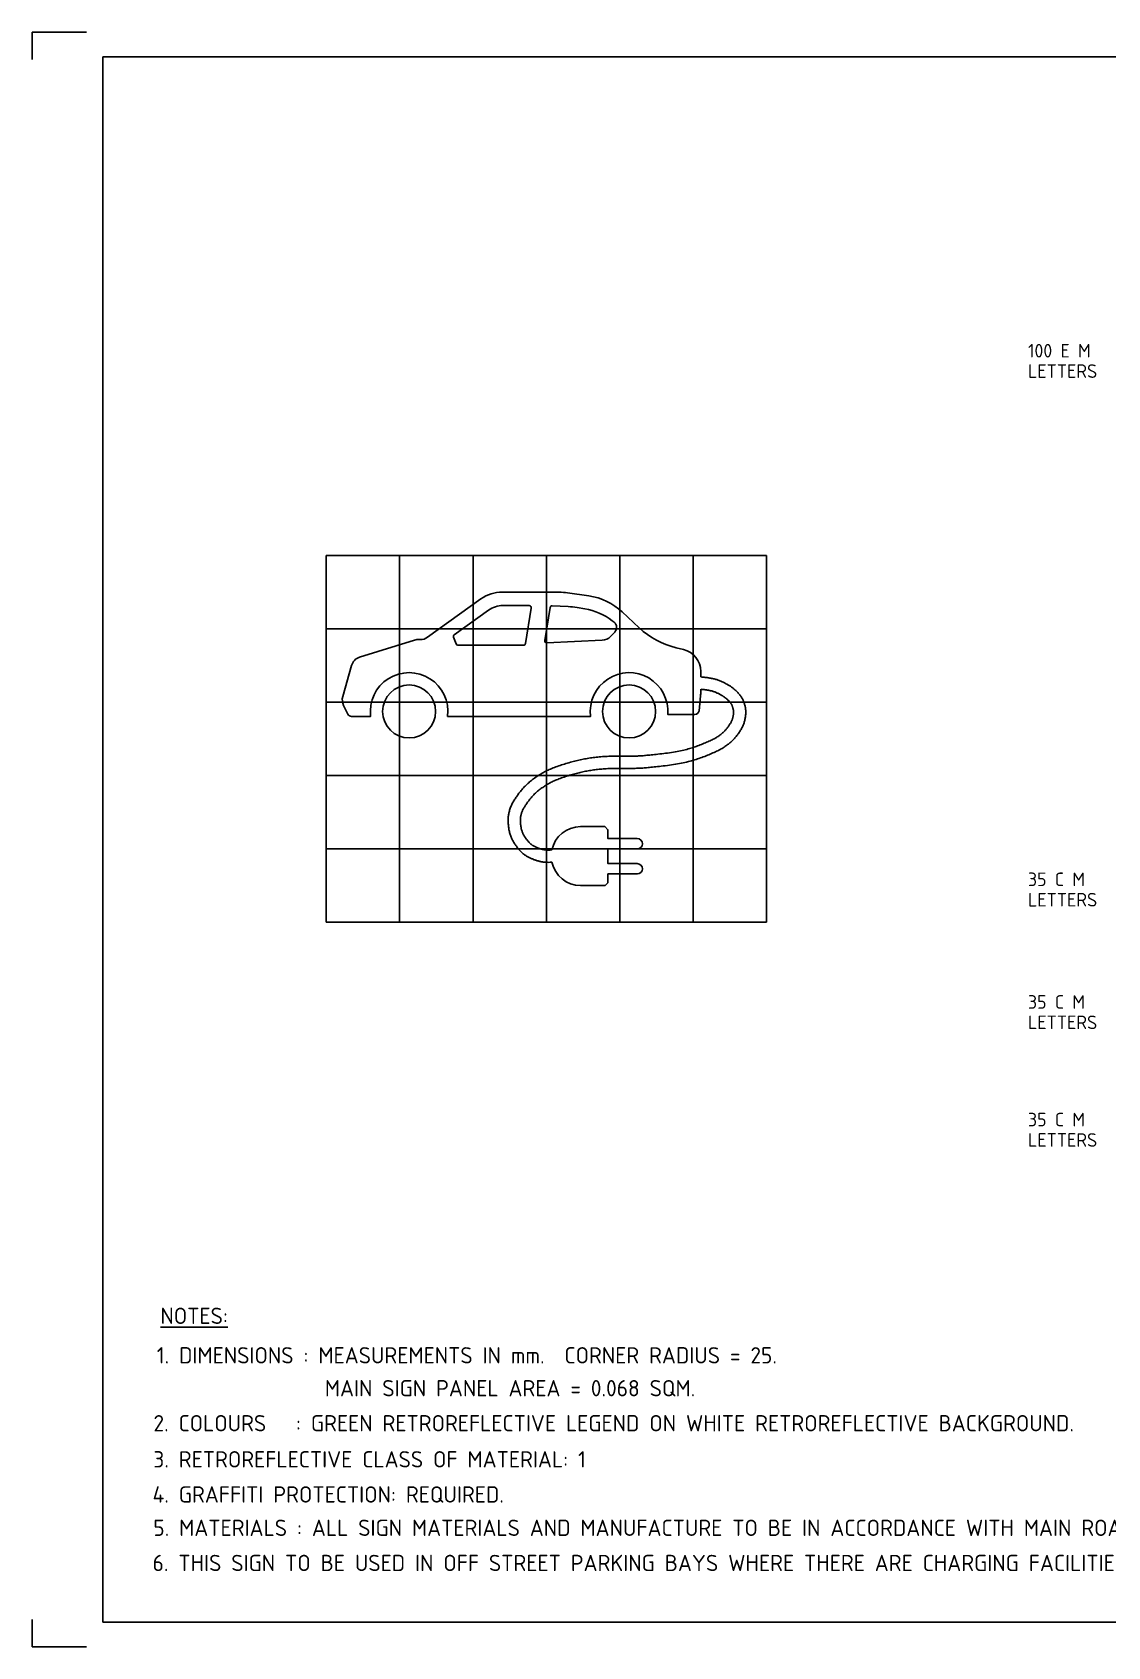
# Model space of a CAD drawing. Header units: millimetres. Extents: x 0 to 420, y 0 to 297.
# Drawn here: x 0 to 197.9, y 0 to 297 of the extents above; entities that cross this region are included whole.
import ezdxf
from ezdxf.enums import TextEntityAlignment as Align

# ---------------------------------------------------------------- set-up
doc = ezdxf.new("R2010")
doc.units = ezdxf.units.MM
doc.header["$MEASUREMENT"] = 0
for name, color, linetype in [('COMMENTS', 4, 'Continuous'), ('L18', 4, 'Continuous'), ('L35', 3, 'Continuous'), ('L50', 7, 'Continuous'), ('T25', 1, 'Continuous'), ('TBLK18', 4, 'Continuous'), ('TBLK25', 1, 'Continuous'), ('TBLK35', 3, 'Continuous'), ('TBLK50', 7, 'Continuous')]:
    doc.layers.add(name, color=color, linetype=linetype)
doc.styles.add('iso', font='iso3098b.shx')

# ---------------------------------------------------------------- blocks, each defined once
blk = doc.blocks.new('A3BBLK')
at = {"layer": 'TBLK25'}
for p, q in [((10, 297), (0, 297)), ((0, 297), (0, 292)), ((0, 5), (0, 0)), ((0, 0), (10, 0))]:
    blk.add_line(p, q, dxfattribs=at)
at = {"layer": 'TBLK50'}
for p, q in [((415.5, 292.5), (13, 292.5)), ((13, 292.5), (13, 4.5)), ((13, 4.5), (415.5, 4.5))]:
    blk.add_line(p, q, dxfattribs=at)
blk = doc.blocks.new('title block')
blk.add_blockref('A3BBLK', (0, 0))
at = {"layer": 'TBLK18', "style": 'iso'}
blk.add_attdef('MR_DIRECTORATE', text='', height=1.5, dxfattribs=at).set_placement((381.5, 67.12), align=Align.CENTER)
for tag, p in [('STREET_NAME', (355.51, 61.1)), ('SUBURB_POSTCODE', (388.49, 61.1)), ('TELEPHONE_NO.', (368.31, 58.84)), ('FAX_NO.', (393.56, 58.84))]:
    blk.add_attdef(tag, p, '', height=1.5, dxfattribs=at)
at = {"layer": 'TBLK25', "style": 'iso'}
for tag, height, p in [('MR_BRANCH', 2, (381.5, 64.2)), ('ROAD_SECTION', 1.75, (384.5, 29.16)), ('SLK', 1.75, (384.5, 26.11)), ('CHAINAGE', 1.75, (384.5, 19.21))]:
    blk.add_attdef(tag, text='', height=height, dxfattribs=at).set_placement(p, align=Align.CENTER)
for tag, p, height in [('FILE_NUMBER', (371.77, 53.24), 2.5), ('DESIGNED_/_DRAWN', (371.77, 48.49), 2), ('VERIFIED', (371.77, 43.49), 2), ('APPROVED', (371.77, 38.49), 2), ('LOCAL_AUTHORITY', (370.48, 16.73), 1.25)]:
    blk.add_attdef(tag, p, '', height=height, dxfattribs=at)
at = {"layer": 'TBLK35', "style": 'iso', "width": 0.9}
for tag, p in [('ROAD_PROJECT&NUMBER', (384.5, 32.23)), ('DRAWING_DESCRIPTION', (384.5, 22.29))]:
    blk.add_attdef(tag, text='', height=2.5, dxfattribs=at).set_placement(p, align=Align.CENTER)
at = {"layer": 'TBLK50', "style": 'iso'}
blk.add_attdef('DRG_NUMBER', (356.8, 6.02), '', height=5, dxfattribs=at)
blk = doc.blocks.new('BLK3DES')
at = {"layer": 'COMMENTS', "style": 'iso'}
for s, p in [('35 C M', (0, 0)), ('LETTERS', (0, -3.75))]:
    blk.add_text(s, height=2.5, dxfattribs=at).set_placement(p)
blk = doc.blocks.new('BLK2DES')
at = {"layer": 'COMMENTS', "style": 'iso'}
for s, p in [('35 C M', (0, 0)), ('LETTERS', (0, -3.75))]:
    blk.add_text(s, height=2.5, dxfattribs=at).set_placement(p)
blk = doc.blocks.new('BLK1DES')
at = {"layer": 'COMMENTS', "style": 'iso'}
for s, p in [('35 C M', (0, 0)), ('LETTERS', (0, -3.75))]:
    blk.add_text(s, height=2.5, dxfattribs=at).set_placement(p)
blk = doc.blocks.new('BLK4DES')
at = {"layer": 'COMMENTS', "style": 'iso'}
for s, p in [('100 E M', (0, 0)), ('LETTERS', (0, -3.75))]:
    blk.add_text(s, height=2.5, dxfattribs=at).set_placement(p)

msp = doc.modelspace()

# ---------------------------------------------------------------- linework, layer by layer
at = {"layer": 'L18', "linetype": 'Continuous'}
for p, q in [((54.1008, 200.7711), (135.1008, 200.7711)), ((54.1008, 200.7711), (54.1008, 133.2711)), ((135.1008, 200.7711), (135.1008, 133.2711)), ((54.1008, 187.2711), (135.1008, 187.2711)), ((54.1008, 173.7711), (135.1008, 173.7711)), ((54.1008, 160.2711), (135.1008, 160.2711)), ((54.1008, 146.7711), (135.1008, 146.7711)), ((54.1008, 133.2711), (135.1008, 133.2711))]:
    msp.add_line(p, q, dxfattribs=at)
at = {"layer": 'L50', "linetype": 'Continuous'}
for p, q in [((67.6008, 200.7711), (67.6008, 133.2711)), ((81.1008, 200.7711), (81.1008, 133.2711)), ((94.6008, 200.7711), (94.6008, 133.2711)), ((108.1008, 200.7711), (108.1008, 133.2711)), ((121.6008, 200.7711), (121.6008, 133.2711))]:
    msp.add_line(p, q, dxfattribs=at)
at = {"layer": 'L50'}
for points in [[(123.0038, 178.4039), (123.0038, 179.4231, 0.3470307), (119.8217, 183.4557), (118.4703, 183.7788, -0.13009192), (111.6755, 187.433), (108.5294, 190.3765, 0.15349883), (102.4142, 193.3119), (98.5106, 193.8736, 0.03495339), (96.9357, 193.9888), (86.5105, 194.0217, 0.15778618), (82.5313, 192.7477), (72.7073, 185.6922, -0.15697849), (71.388, 185.2675), (70.7902, 185.2675, 0.07587617), (70.3404, 185.1989), (60.2395, 182.0419, 0.25342768), (58.7376, 180.4976), (57.1278, 174.7935, 0.18686728), (57.2818, 173.1673), (58.0796, 171.5727, 0.28401547), (58.7538, 171.1561), (62.2611, 171.1561, -1.13554936), (76.4276, 171.1561), (102.7315, 171.1561, -1.10686216), (116.9348, 171.5173), (121.9377, 171.5173, 0.38502341), (122.6877, 172.1954), (122.9656, 174.9461, 0.02517517), (123.0038, 175.7038), (123.0038, 176.1323)], [(95.6207, 146.5722, -0.3514784), (100.8754, 150.8799), (105.3374, 150.8799), (105.9322, 150.2851), (105.9322, 148.6751), (111.328, 148.6751, -1), (111.328, 146.7757), (105.9322, 146.7757), (105.9322, 144.067), (111.328, 144.067, -1), (111.328, 142.1676), (105.9322, 142.1676), (105.9322, 140.5576), (105.3951, 140.0205), (100.8754, 140.0205, -0.35049294), (95.6247, 144.3096)]]:
    msp.add_lwpolyline(points, format="xyb", dxfattribs=at)
for points in [[(77.5231, 185.7333, -0.33742059), (77.6568, 186.17), (83.9476, 190.688, -0.15778618), (86.6004, 191.5373), (91.4443, 191.522, -0.46066773), (91.8153, 191.0854), (90.7688, 184.5643, -0.36834143), (90.3967, 184.2471), (78.3346, 184.2471, -0.31401646), (77.981, 184.4935)], [(95.6815, 191.5097), (98.5965, 191.3464, -0.02761493), (100.2504, 191.1617), (101.688, 190.9202, -0.12326111), (106.721, 188.7226), (107.0635, 188.4584, -0.4486271), (107.1902, 186.661), (106.3884, 185.8391, -0.18920297), (104.8821, 185.1596), (94.6995, 184.6522, -0.47681188), (94.3086, 185.0883), (95.2882, 191.1931, -0.38431953)]]:
    msp.add_lwpolyline(points, format="xyb", close=True, dxfattribs=at)
for points in [[(95.6207, 146.5722), (95.3258, 146.564), (95.0814, 146.5598), (94.8807, 146.5593), (94.7168, 146.5621), (94.5829, 146.5675), (94.4722, 146.5753), (94.3777, 146.5849), (94.2926, 146.596), (94.2112, 146.6081), (94.1321, 146.6212), (94.0549, 146.6354), (93.9793, 146.6506), (93.905, 146.667), (93.8317, 146.6846), (93.759, 146.7033), (93.6867, 146.7233), (93.6143, 146.7446), (93.5415, 146.7673), (93.4679, 146.7914), (93.3932, 146.8171), (93.3168, 146.8444), (93.2383, 146.8733), (93.1575, 146.9041), (93.0738, 146.9366), (92.9872, 146.9711), (92.8981, 147.0073), (92.8077, 147.0449), (92.7166, 147.0837), (92.6259, 147.1235), (92.5364, 147.1641), (92.449, 147.2051), (92.3646, 147.2463), (92.2838, 147.2878), (92.206, 147.33), (92.1305, 147.3738), (92.0565, 147.4201), (91.9831, 147.4696), (91.9095, 147.5231), (91.835, 147.5815), (91.7586, 147.6455), (91.68, 147.7157), (91.5994, 147.7915), (91.5175, 147.8722), (91.435, 147.9569), (91.3525, 148.0448), (91.2706, 148.1351), (91.19, 148.2271), (91.1114, 148.3199), (91.0352, 148.4128), (90.9615, 148.5059), (90.8902, 148.5993), (90.8213, 148.6932), (90.7547, 148.7878), (90.6902, 148.8831), (90.6278, 148.9794), (90.5674, 149.0769), (90.509, 149.1756), (90.4526, 149.2757), (90.3983, 149.3772), (90.3462, 149.4803), (90.2963, 149.585), (90.2488, 149.6914), (90.2037, 149.7995), (90.1611, 149.9096), (90.1211, 150.0215), (90.0837, 150.1355), (90.0488, 150.2515), (90.0165, 150.3698), (89.9868, 150.4903), (89.9597, 150.6131), (89.9352, 150.7384), (89.9133, 150.8661), (89.8939, 150.9963), (89.877, 151.1282), (89.8625, 151.2608), (89.8504, 151.3934), (89.8406, 151.5251), (89.8329, 151.6548), (89.8273, 151.7819), (89.8237, 151.9053), (89.8222, 152.0244), (89.8228, 152.14), (89.8258, 152.2528), (89.8315, 152.3638), (89.8401, 152.4737), (89.8518, 152.5836), (89.867, 152.6944), (89.8857, 152.8068), (89.9083, 152.9215), (89.9348, 153.0384), (89.9651, 153.1568), (89.9993, 153.2764), (90.0374, 153.3967), (90.0794, 153.5171), (90.1252, 153.6372), (90.1749, 153.7564), (90.2285, 153.8746), (90.2858, 153.9919), (90.3469, 154.1089), (90.4116, 154.2261), (90.4799, 154.3439), (90.5516, 154.4629), (90.6267, 154.5835), (90.7051, 154.7061), (90.7868, 154.8313), (90.8718, 154.9588), (90.9602, 155.0886), (91.052, 155.2205), (91.1474, 155.3544), (91.2464, 155.49), (91.3491, 155.6272), (91.4557, 155.7659), (91.566, 155.9058), (91.6801, 156.0464), (91.7977, 156.1872), (91.9187, 156.3276), (92.043, 156.4671), (92.1703, 156.6049), (92.3005, 156.7407), (92.4335, 156.8739), (92.569, 157.0039), (92.7074, 157.1312), (92.8486, 157.256), (92.9929, 157.3788), (93.1405, 157.5), (93.2914, 157.62), (93.4459, 157.7392), (93.604, 157.858), (93.766, 157.9766), (93.9313, 158.0946), (94.0996, 158.2115), (94.2702, 158.3268), (94.4428, 158.4397), (94.6169, 158.5499), (94.7919, 158.6567), (94.9674, 158.7595), (95.1432, 158.858), (95.3201, 158.9526), (95.4993, 159.044), (95.6818, 159.1328), (95.8689, 159.2197), (96.0616, 159.3053), (96.2611, 159.3902), (96.4685, 159.4752), (96.6846, 159.5606), (96.9087, 159.6463), (97.1397, 159.7321), (97.3766, 159.8175), (97.6183, 159.9023), (97.8639, 159.9861), (98.1121, 160.0687), (98.3621, 160.1496), (98.6129, 160.2286), (98.8639, 160.3056), (99.115, 160.3805), (99.3657, 160.4532), (99.6158, 160.5237), (99.8649, 160.5918), (100.1128, 160.6575), (100.359, 160.7208), (100.6034, 160.7814), (100.8463, 160.8396), (101.088, 160.8953), (101.329, 160.9487), (101.5697, 160.9999), (101.8105, 161.0488), (102.0517, 161.0957), (102.2939, 161.1405), (102.5373, 161.1834), (102.7821, 161.2243), (103.0286, 161.2631), (103.2768, 161.2997), (103.527, 161.334), (103.7793, 161.366), (104.0338, 161.3956), (104.2908, 161.4227), (104.5503, 161.4472), (104.8128, 161.4692), (105.0785, 161.4889), (105.3477, 161.5061), (105.6209, 161.5211), (105.8982, 161.534), (106.18, 161.5447), (106.4667, 161.5534), (106.7582, 161.5603), (107.0537, 161.5654), (107.3517, 161.569), (107.651, 161.5715), (107.9503, 161.573), (108.2484, 161.5738), (108.5438, 161.574), (108.8354, 161.5741), (109.122, 161.5741), (109.4031, 161.5743), (109.6787, 161.5748), (109.9483, 161.5758), (110.2118, 161.5774), (110.4689, 161.5799), (110.7194, 161.5833), (110.9631, 161.5879), (111.2, 161.5937), (111.4315, 161.601), (111.6596, 161.6099), (111.8858, 161.6205), (112.112, 161.6331), (112.34, 161.6479), (112.5716, 161.6648), (112.8085, 161.6842), (113.0524, 161.7061), (113.3045, 161.7304), (113.5659, 161.757), (113.8379, 161.7857), (114.1215, 161.8163), (114.4178, 161.8487), (114.728, 161.8827), (115.0532, 161.9182), (115.3939, 161.955), (115.748, 161.9934), (116.1125, 162.0338), (116.4846, 162.0765), (116.8616, 162.1217), (117.2407, 162.1698), (117.6189, 162.2211), (117.9935, 162.276), (118.362, 162.3347), (118.7236, 162.3969), (119.0777, 162.4623), (119.424, 162.5306), (119.7619, 162.6016), (120.0908, 162.6747), (120.4105, 162.7498), (120.7202, 162.8266), (121.02, 162.9047), (121.3107, 162.9842), (121.5938, 163.0655), (121.8705, 163.1487), (122.1422, 163.2339), (122.4101, 163.3214), (122.6756, 163.4113), (122.9401, 163.5039), (123.2044, 163.5993), (123.4684, 163.6972), (123.7311, 163.7971), (123.9919, 163.8987), (124.2502, 164.0016), (124.5052, 164.1054), (124.7562, 164.2097), (125.0025, 164.3141), (125.2435, 164.4183), (125.4787, 164.5224), (125.708, 164.6267), (125.9309, 164.7313), (126.1473, 164.8364), (126.3568, 164.9421), (126.5592, 165.0488), (126.7541, 165.1566), (126.9414, 165.2656), (127.1216, 165.376), (127.2954, 165.4876), (127.4633, 165.6005), (127.6261, 165.7147), (127.7844, 165.8302), (127.9388, 165.9469), (128.0899, 166.065), (128.2384, 166.1844), (128.384, 166.3051), (128.5265, 166.4273), (128.6658, 166.551), (128.8015, 166.6764), (128.9333, 166.8034), (129.0612, 166.9322), (129.1848, 167.0628), (129.304, 167.1954), (129.419, 167.3298), (129.5304, 167.466), (129.6384, 167.6039), (129.7435, 167.7434), (129.8461, 167.8845), (129.9467, 168.0269), (130.0455, 168.1708), (130.1429, 168.3159), (130.2384, 168.4622), (130.3315, 168.6094), (130.4216, 168.7575), (130.5082, 168.9062), (130.5907, 169.0553), (130.6684, 169.2048), (130.741, 169.3545), (130.8078, 169.5042), (130.8692, 169.6542), (130.9254, 169.8049), (130.9768, 169.9566), (131.0237, 170.1096), (131.0663, 170.2641), (131.1051, 170.4206), (131.1403, 170.5794), (131.1723, 170.7405), (131.2008, 170.9032), (131.2258, 171.0663), (131.2471, 171.2289), (131.2645, 171.3898), (131.2778, 171.5481), (131.287, 171.7027), (131.2918, 171.8525), (131.2922, 171.9969), (131.2882, 172.1364), (131.28, 172.272), (131.2677, 172.4048), (131.2516, 172.5356), (131.2318, 172.6654), (131.2084, 172.7953), (131.1817, 172.9261), (131.1517, 173.0585), (131.1188, 173.1918), (131.0834, 173.3249), (131.0457, 173.4568), (131.006, 173.5865), (130.9648, 173.7129), (130.9222, 173.8349), (130.8787, 173.9515), (130.8343, 174.062), (130.7886, 174.1674), (130.7408, 174.2689), (130.6902, 174.3678), (130.636, 174.4654), (130.5775, 174.5631), (130.5141, 174.662), (130.4449, 174.7635), (130.3694, 174.8686), (130.2879, 174.9768), (130.2007, 175.0877), (130.1083, 175.2005), (130.0111, 175.3146), (129.9094, 175.4293), (129.8037, 175.544), (129.6943, 175.6581), (129.5818, 175.7709), (129.4669, 175.8818), (129.3503, 175.9901), (129.233, 176.0951), (129.1156, 176.1963), (128.9991, 176.293), (128.8842, 176.3845), (128.7716, 176.4702), (128.662, 176.5497), (128.5546, 176.6239), (128.4483, 176.694), (128.3421, 176.7609), (128.235, 176.8259), (128.1258, 176.8902), (128.0135, 176.9547), (127.8971, 177.0207), (127.7759, 177.089), (127.6499, 177.1591), (127.5197, 177.2303), (127.3859, 177.302), (127.2488, 177.3733), (127.1089, 177.4436), (126.9668, 177.5121), (126.823, 177.5781), (126.6777, 177.641), (126.5313, 177.7008), (126.3837, 177.7575), (126.2351, 177.8112), (126.0855, 177.8621), (125.935, 177.9101), (125.7837, 177.9553), (125.6317, 177.9979), (125.479, 178.0379), (125.325, 178.0755), (125.1694, 178.1107), (125.0116, 178.1437), (124.851, 178.1746), (124.6872, 178.2036), (124.5196, 178.2307), (124.3477, 178.2561), (124.1713, 178.2798), (123.9912, 178.3021), (123.8088, 178.3231), (123.6251, 178.343), (123.4416, 178.3617), (123.2592, 178.3796), (123.0794, 178.3968), (123.0038, 178.4039)], [(95.6247, 144.3096), (95.3034, 144.3012), (95.0266, 144.2981), (94.7887, 144.2997), (94.5838, 144.3054), (94.4064, 144.3147), (94.2507, 144.3271), (94.1109, 144.342), (93.9813, 144.3588), (93.8572, 144.3771), (93.7371, 144.3968), (93.6209, 144.4179), (93.5079, 144.4404), (93.3979, 144.4644), (93.2905, 144.4897), (93.1852, 144.5165), (93.0817, 144.5448), (92.9795, 144.5744), (92.8781, 144.6057), (92.7768, 144.6386), (92.6751, 144.6732), (92.5723, 144.7096), (92.4679, 144.7481), (92.3611, 144.7885), (92.2515, 144.8311), (92.1385, 144.876), (92.0226, 144.9231), (91.9043, 144.9726), (91.7842, 145.0243), (91.6629, 145.0784), (91.5408, 145.1349), (91.4186, 145.1937), (91.2969, 145.255), (91.176, 145.3188), (91.0558, 145.3856), (90.9361, 145.4562), (90.8166, 145.5312), (90.6971, 145.6113), (90.5773, 145.697), (90.4568, 145.7892), (90.3356, 145.8883), (90.2134, 145.9948), (90.0907, 146.1079), (89.9684, 146.2265), (89.8469, 146.3496), (89.7271, 146.4761), (89.6096, 146.605), (89.4951, 146.7351), (89.3842, 146.8654), (89.2775, 146.9951), (89.1749, 147.1244), (89.076, 147.2537), (88.9806, 147.3837), (88.8884, 147.5147), (88.7991, 147.6472), (88.7124, 147.7817), (88.628, 147.9187), (88.5458, 148.0585), (88.4658, 148.2013), (88.3882, 148.347), (88.3134, 148.4955), (88.2415, 148.6469), (88.1727, 148.8012), (88.1073, 148.9582), (88.0454, 149.1181), (87.9872, 149.2806), (87.9328, 149.4457), (87.8823, 149.6132), (87.8356, 149.7829), (87.7927, 149.9546), (87.7537, 150.1282), (87.7186, 150.3034), (87.6874, 150.4801), (87.6601, 150.658), (87.6366, 150.8365), (87.6167, 151.0152), (87.6002, 151.1933), (87.587, 151.3702), (87.5769, 151.5454), (87.5699, 151.7183), (87.5656, 151.8882), (87.5641, 152.0548), (87.5656, 152.2188), (87.5707, 152.3813), (87.5796, 152.5432), (87.5928, 152.7056), (87.6108, 152.8694), (87.6339, 153.0358), (87.6625, 153.2056), (87.697, 153.3796), (87.7373, 153.5569), (87.7831, 153.7364), (87.8343, 153.917), (87.8907, 154.0975), (87.952, 154.2768), (88.0181, 154.4538), (88.0888, 154.6273), (88.1639, 154.7965), (88.243, 154.9616), (88.3259, 155.1233), (88.4123, 155.2822), (88.502, 155.4389), (88.5946, 155.594), (88.6899, 155.7481), (88.7875, 155.9018), (88.8873, 156.0557), (88.9897, 156.21), (89.0949, 156.3652), (89.2034, 156.5213), (89.3155, 156.6789), (89.4318, 156.838), (89.5526, 156.9991), (89.6783, 157.1623), (89.8092, 157.3279), (89.9452, 157.4951), (90.0858, 157.6632), (90.231, 157.8314), (90.3803, 157.9988), (90.5335, 158.1647), (90.6903, 158.3282), (90.8504, 158.4886), (91.0137, 158.6452), (91.1801, 158.7984), (91.3497, 158.9484), (91.5227, 159.0957), (91.6991, 159.2408), (91.879, 159.3841), (92.0626, 159.5259), (92.25, 159.6668), (92.4411, 159.807), (92.6356, 159.9461), (92.8332, 160.0835), (93.0332, 160.2186), (93.2355, 160.351), (93.4394, 160.4799), (93.6447, 160.605), (93.8508, 160.7256), (94.0576, 160.8413), (94.2657, 160.9525), (94.4761, 161.0599), (94.6896, 161.1639), (94.9071, 161.2653), (95.1296, 161.3646), (95.358, 161.4624), (95.5931, 161.5593), (95.8356, 161.6558), (96.0847, 161.7516), (96.3397, 161.8467), (96.5994, 161.9407), (96.8631, 162.0334), (97.1297, 162.1246), (97.3982, 162.214), (97.6678, 162.3013), (97.9377, 162.3865), (98.2074, 162.4692), (98.4767, 162.5497), (98.7454, 162.6276), (99.0133, 162.7031), (99.2801, 162.7761), (99.5456, 162.8464), (99.8095, 162.9142), (100.0718, 162.9792), (100.3328, 163.0417), (100.5928, 163.1016), (100.8524, 163.1591), (101.112, 163.2142), (101.3719, 163.267), (101.6327, 163.3176), (101.8948, 163.3661), (102.1586, 163.4125), (102.4242, 163.4568), (102.6916, 163.4989), (102.961, 163.5386), (103.2325, 163.5759), (103.5062, 163.6107), (103.782, 163.6428), (104.0602, 163.6722), (104.3408, 163.6988), (104.624, 163.7226), (104.9098, 163.7438), (105.1986, 163.7625), (105.4903, 163.7787), (105.7852, 163.7925), (106.0834, 163.8041), (106.3851, 163.8135), (106.6902, 163.8208), (106.9976, 163.8263), (107.3059, 163.8303), (107.6139, 163.8329), (107.9202, 163.8345), (108.2234, 163.8353), (108.5222, 163.8356), (108.8153, 163.8357), (109.1016, 163.8357), (109.3807, 163.8359), (109.6525, 163.8364), (109.9167, 163.8373), (110.1733, 163.8388), (110.422, 163.841), (110.6629, 163.8442), (110.8956, 163.8484), (111.1204, 163.8538), (111.3389, 163.8605), (111.5534, 163.8688), (111.7657, 163.8788), (111.978, 163.8907), (112.1923, 163.9046), (112.4106, 163.9208), (112.635, 163.9393), (112.8675, 163.9604), (113.109, 163.9839), (113.3605, 164.0096), (113.6229, 164.0373), (113.8972, 164.067), (114.1842, 164.0984), (114.4848, 164.1314), (114.8001, 164.1658), (115.1302, 164.2014), (115.4728, 164.2386), (115.825, 164.2775), (116.1837, 164.3185), (116.546, 164.3617), (116.9089, 164.4075), (117.2695, 164.456), (117.6247, 164.5076), (117.9721, 164.5624), (118.3109, 164.6203), (118.6411, 164.6809), (118.9624, 164.744), (119.2747, 164.8093), (119.5777, 164.8766), (119.8713, 164.9455), (120.1554, 165.0157), (120.4299, 165.0872), (120.696, 165.16), (120.955, 165.2343), (121.2083, 165.3105), (121.4573, 165.3886), (121.7031, 165.469), (121.9473, 165.5518), (122.1911, 165.6373), (122.4356, 165.7256), (122.68, 165.8164), (122.9234, 165.9089), (123.1647, 166.0029), (123.403, 166.0977), (123.6373, 166.1929), (123.8665, 166.2879), (124.0896, 166.3822), (124.3058, 166.4754), (124.5148, 166.5676), (124.7164, 166.6588), (124.9106, 166.7494), (125.0971, 166.8394), (125.2759, 166.929), (125.4469, 167.0184), (125.6099, 167.1077), (125.7649, 167.1971), (125.9124, 167.2867), (126.0532, 167.3764), (126.188, 167.4664), (126.3175, 167.5567), (126.4423, 167.6474), (126.5631, 167.7386), (126.6807, 167.8302), (126.7956, 167.9224), (126.9079, 168.0153), (127.0173, 168.109), (127.1239, 168.2036), (127.2276, 168.2992), (127.3281, 168.396), (127.4255, 168.4942), (127.5196, 168.5937), (127.6104, 168.6948), (127.6981, 168.7972), (127.7828, 168.9009), (127.865, 169.0057), (127.9447, 169.1114), (128.0223, 169.2179), (128.0981, 169.325), (128.1721, 169.4326), (128.2447, 169.5404), (128.3154, 169.6483), (128.3838, 169.7559), (128.4495, 169.8628), (128.5121, 169.9687), (128.571, 170.0733), (128.6258, 170.1762), (128.6762, 170.2772), (128.7217, 170.376), (128.7627, 170.4731), (128.7995, 170.5692), (128.8326, 170.6647), (128.8622, 170.7603), (128.8888, 170.8565), (128.9128, 170.9541), (128.9346, 171.0535), (128.9544, 171.1551), (128.9723, 171.2581), (128.9881, 171.3617), (129.0017, 171.4647), (129.0131, 171.5661), (129.0221, 171.6651), (129.0286, 171.7605), (129.0324, 171.8514), (129.0337, 171.9372), (129.0322, 172.0185), (129.0281, 172.0964), (129.0215, 172.172), (129.0124, 172.2463), (129.0008, 172.3204), (128.9868, 172.3954), (128.9705, 172.4722), (128.9519, 172.5517), (128.9314, 172.633), (128.9094, 172.7148), (128.8863, 172.796), (128.8625, 172.8754), (128.8383, 172.9517), (128.8143, 173.0239), (128.7907, 173.0907), (128.7677, 173.1513), (128.7449, 173.2068), (128.7212, 173.2587), (128.696, 173.3084), (128.6684, 173.3573), (128.6375, 173.4071), (128.6026, 173.4591), (128.5629, 173.5148), (128.5176, 173.5753), (128.4671, 173.6403), (128.4117, 173.7091), (128.3517, 173.781), (128.2877, 173.8552), (128.2198, 173.9311), (128.1486, 174.008), (128.0744, 174.0851), (127.9976, 174.1618), (127.9187, 174.2376), (127.8383, 174.3121), (127.757, 174.3846), (127.6752, 174.4549), (127.5935, 174.5223), (127.5124, 174.5865), (127.4326, 174.647), (127.3542, 174.7036), (127.2767, 174.7568), (127.1991, 174.8076), (127.1206, 174.8568), (127.0402, 174.9053), (126.9571, 174.9541), (126.8703, 175.0038), (126.779, 175.0555), (126.6826, 175.1098), (126.5815, 175.166), (126.4766, 175.2235), (126.3686, 175.2816), (126.2584, 175.3393), (126.1467, 175.396), (126.0343, 175.4509), (125.922, 175.5032), (125.8105, 175.5523), (125.6995, 175.5983), (125.5888, 175.6413), (125.478, 175.6816), (125.3669, 175.7195), (125.255, 175.7551), (125.1421, 175.7886), (125.0278, 175.8203), (124.9119, 175.8503), (124.7944, 175.8787), (124.6752, 175.9056), (124.5545, 175.9308), (124.4324, 175.9545), (124.3088, 175.9767), (124.1839, 175.9973), (124.0576, 176.0164), (123.9295, 176.0341), (123.7971, 176.0508), (123.6573, 176.067), (123.5072, 176.0831), (123.3436, 176.0997), (123.1635, 176.1172), (123.0038, 176.1323)]]:
    msp.add_lwpolyline(points, dxfattribs=at)
for centre in [(69.3444, 172.059), (109.8148, 172.059)]:
    msp.add_circle(centre, 4.879, dxfattribs=at)

# ---------------------------------------------------------------- block references
at = {"color": 1}
msp.add_blockref('title block', (0, 0), dxfattribs=at)
at = {"layer": 'L35'}
for name, p in [('BLK4DES', (183.2182, 237.1694)), ('BLK1DES', (183.2182, 139.9227)), ('BLK2DES', (183.2182, 117.363)), ('BLK3DES', (183.2182, 95.7241))]:
    msp.add_blockref(name, p, dxfattribs=at)

# ---------------------------------------------------------------- texts
at = {"layer": 'T25', "color": 3, "style": 'iso'}
for s, p in [('%%UNOTES:', (23.5846, 59.375)), ('1. DIMENSIONS : MEASUREMENTS IN mm.  CORNER RADIUS = 25.', (22.9118, 52.1086)), ('MAIN SIGN PANEL AREA = 0.068 SQM.', (53.8329, 46.0556)), ('2. COLOURS   : GREEN RETROREFLECTIVE LEGEND ON WHITE RETROREFLECTIVE BACKGROUND.', (22.2975, 39.6155)), ('3. RETROREFLECTIVE CLASS OF MATERIAL: 1', (22.2764, 32.9756)), ('4. GRAFFITI PROTECTION: REQUIRED.', (22.1419, 26.5089)), ('5. MATERIALS : ALL SIGN MATERIALS AND MANUFACTURE TO BE IN ACCORDANCE WITH MAIN ROADS SPECIFICATION 601. ', (22.2764, 20.374)), ('6. THIS SIGN TO BE USED IN OFF STREET PARKING BAYS WHERE THERE ARE CHARGING FACILITIES ESTABLISHED.', (22.1419, 13.9073))]:
    msp.add_text(s, height=3, dxfattribs=at).set_placement(p)

doc.saveas('drawing.dxf')
